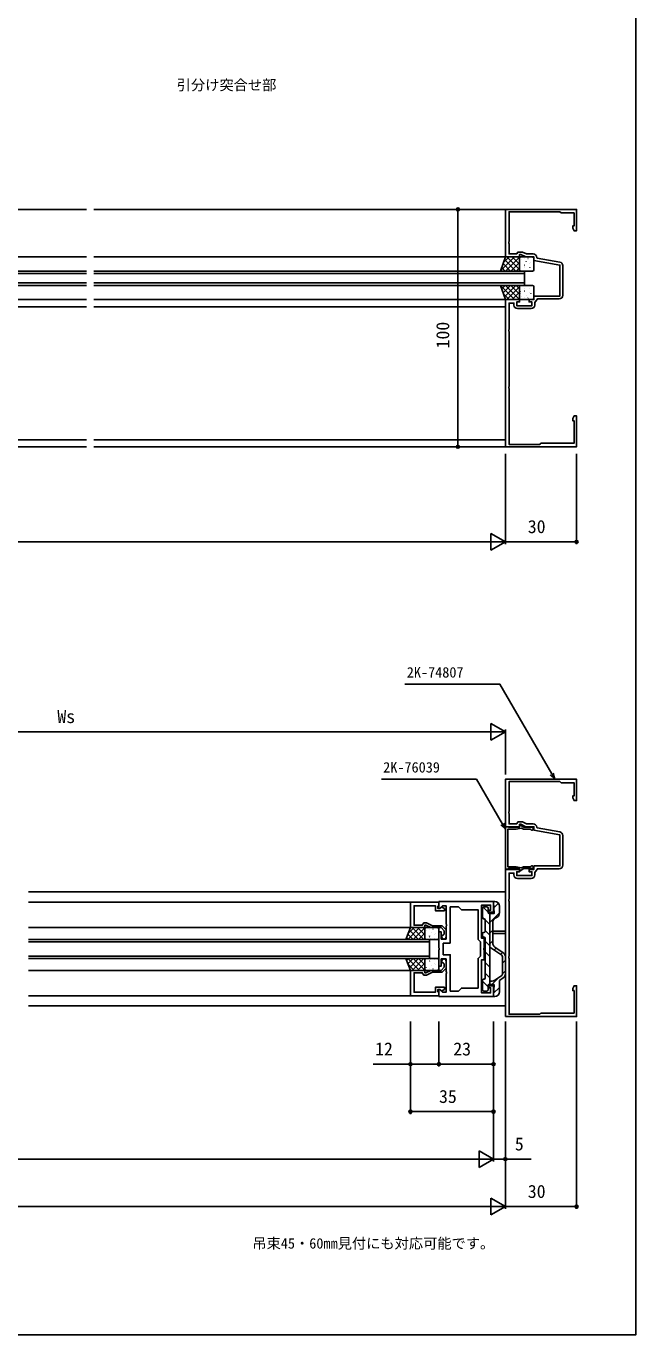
# Model space of a CAD drawing. Units: millimetres, scale not verified. Extents: x -437 to 438, y -681 to 679.
# Drawn here: x 181 to 438, y -681 to -130 of the extents above; entities that cross this region are included whole.
import ezdxf
from ezdxf.enums import TextEntityAlignment as Align

# ---------------------------------------------------------------- set-up
doc = ezdxf.new("R2010")
doc.units = ezdxf.units.MM
doc.header["$LTSCALE"] = 4
for name, color, linetype in [('0-1_USER1', 3, 'Continuous'), ('0-2_YKK_11', 7, 'Continuous'), ('0-3_YKK_12', 2, 'Continuous'), ('0-4_YKK_13', 4, 'Continuous'), ('0-6_YKK_D', 6, 'Continuous'), ('0-7_YKK_ZWAK', 7, 'Continuous')]:
    doc.layers.add(name, color=color, linetype=linetype)
doc.styles.add('ＭＳ ゴシック', font='')
doc.styles.get('ＭＳ ゴシック').set_extended_font_data('MS Gothic')

msp = doc.modelspace()

# ---------------------------------------------------------------- linework, layer by layer
at = {"layer": '0-2_YKK_11'}
for p, q in [((407.5, -230.891), (407.5, -243.4)), ((394.2, -249), (388.4, -249)), ((407.5, -470.891), (407.5, -483.4)), ((394.2, -489), (388.4, -489))]:
    msp.add_line(p, q, dxfattribs=at)
for points in [[(383.3, -307.2), (383.3, -245.2), (389.3, -245.2), (389.3, -246.2), (388.1, -246.2), (388.1, -247.8), (394.5, -247.8), (394.5, -246.2), (393.3, -246.2), (393.3, -245.2), (395.3, -245.2), (395.3, -243.7), (406.3, -243.7), (406.3, -230.64), (395.3, -228.7), (395.3, -227.2), (391.945, -227.2), (389.8, -226.2), (389.3, -226.2), (389.3, -227.2), (383.3, -227.2), (383.3, -207.2), (413.3, -207.2), (413.3, -216.2), (412.3, -216.2), (411.67, -215.109), (411.67, -214.2), (412.3, -214.2), (412.3, -208.7), (406.8, -208.7), (406.3, -208.2), (384.9, -208.2), (384.9, -220.742), (384.78, -220.925), (384.78, -221.475), (384.9, -221.658), (384.9, -226), (388.1, -226), (388.562, -225.2), (390.495, -225.2)], [(390.495, -225.2), (392.211, -226), (395, -226)], [(396.499, -227.451), (396.747, -227.737), (406.26, -229.414)], [(386.9, -247.5), (386.9, -246.7), (384.9, -246.7), (384.9, -257.742), (384.78, -257.925), (384.78, -258.475), (384.9, -258.658), (384.9, -281.742), (384.78, -281.925), (384.78, -282.475), (384.9, -282.658), (384.9, -306.2), (397.8, -306.2), (398.3, -305.7), (412.3, -305.7), (412.3, -296.2), (411.67, -296.2), (411.67, -295.291), (412.3, -294.2), (413.3, -294.2), (413.3, -307.2), (383.3, -307.2)], [(406, -244.9), (396.8, -244.9), (395.7, -246.471), (395.7, -247.5)], [(383.3, -547.2), (383.3, -485.2), (389.3, -485.2), (389.3, -486.2), (388.1, -486.2), (388.1, -487.8), (394.5, -487.8), (394.5, -486.2), (393.3, -486.2), (393.3, -485.2), (395.3, -485.2), (395.3, -483.7), (406.3, -483.7), (406.3, -470.64), (395.3, -468.7), (395.3, -467.2), (391.944, -467.2), (389.8, -466.2), (389.3, -466.2), (389.3, -467.2), (383.3, -467.2), (383.3, -447.2), (413.3, -447.2), (413.3, -456.2), (412.3, -456.2), (411.67, -455.109), (411.67, -454.2), (412.3, -454.2), (412.3, -448.7), (406.8, -448.7), (406.3, -448.2), (384.9, -448.2), (384.9, -460.742), (384.78, -460.925), (384.78, -461.475), (384.9, -461.658), (384.9, -466), (388.1, -466), (388.562, -465.2), (390.495, -465.2)], [(394.5, -467.45), (391.151, -467.45), (389.575, -466.54), (389.05, -467.45), (384.733, -467.45), (384.473, -467.3), (384.3, -467.2), (383.3, -467.2)], [(383.3, -467.2), (383.3, -485.1), (384.3, -485.1), (384.473, -485), (384.733, -484.85), (389.05, -484.85), (389.575, -485.76), (391.151, -484.85), (394.5, -484.85)], [(394.001, -483.917), (393.752, -484.05), (390.937, -484.05), (390.119, -484.522), (387.767, -484.05), (384.3, -484.05), (384.3, -468.25), (387.767, -468.25), (390.119, -467.778), (390.937, -468.25), (393.752, -468.25), (394.001, -468.383)], [(390.495, -465.2), (392.21, -466), (395, -466)], [(396.499, -467.451), (396.747, -467.737), (406.26, -469.414)], [(406, -484.9), (396.8, -484.9), (395.7, -486.471), (395.7, -487.5)], [(386.9, -487.5), (386.9, -486.7), (384.9, -486.7), (384.9, -497.742), (384.78, -497.925), (384.78, -498.475), (384.9, -498.658), (384.9, -521.742), (384.78, -521.925), (384.78, -522.475), (384.9, -522.658), (384.9, -546.2), (397.8, -546.2), (398.3, -545.7), (412.3, -545.7), (412.3, -536.2), (411.67, -536.2), (411.67, -535.291), (412.3, -534.2), (413.3, -534.2), (413.3, -547.2), (383.3, -547.2)], [(343.3, -499), (355.3, -499), (355.3, -500.2), (355, -500.5), (354.8, -500.7), (354.8, -501.6), (355.75, -501.6), (356.25, -501.1), (356.561, -501.1), (357.6, -501.7), (357.6, -502.6), (353.8, -502.6), (353.8, -500.5), (344.8, -500.5), (344.8, -508.7), (348.3, -508.7), (348.877, -507.7), (350.022, -507.7), (352.595, -508.9), (356.65, -508.9), (358.3, -510.687), (358.3, -513.6)], [(357.25, -512.713), (357.5, -512.417), (357.5, -511), (356.3, -509.7), (351.944, -509.7), (349.8, -508.7), (349.3, -508.7), (349.3, -509.7), (343.3, -509.7), (343.3, -499)], [(355.3, -498.7), (378.3, -498.7), (378.3, -503.2), (376.3, -503.2), (376.3, -502.4), (377.1, -502.4), (377.1, -500.2), (373.3, -500.2), (373.3, -508.242), (373.18, -508.425), (373.18, -508.975), (373.3, -509.158), (373.3, -514.2), (374.3, -514.2), (374.3, -518.242), (374.18, -518.425), (374.18, -518.975), (374.3, -519.158), (374.3, -523.2), (373.3, -523.2), (373.3, -528.242), (373.18, -528.425), (373.18, -528.975), (373.3, -529.158), (373.3, -537.2), (377.1, -537.2), (377.1, -535), (376.3, -535), (376.3, -534.2), (378.3, -534.2), (378.3, -538.7), (355.3, -538.7), (355.3, -535.9), (355.67, -535.746), (356.824, -536.9), (358.3, -536.9), (358.3, -529.158), (358.42, -528.975), (358.42, -528.425), (358.3, -528.242)], [(358.3, -528.242), (358.3, -522.9), (356.3, -522.9), (356.3, -525.9), (355.3, -525.9), (355.3, -519.158), (355.42, -518.975), (355.42, -518.425), (355.3, -518.242), (355.3, -511.5), (356.3, -511.5), (356.3, -514.5), (358.3, -514.5), (358.3, -509.158), (358.42, -508.975), (358.42, -508.425), (358.3, -508.242), (358.3, -500.5), (356.824, -500.5), (355.67, -501.654), (355.3, -501.5), (355.3, -498.7)], [(343.3, -538.4), (355.3, -538.4), (355.3, -537.2), (355, -536.9), (354.8, -536.7), (354.8, -535.8), (355.75, -535.8), (356.25, -536.3), (356.561, -536.3), (357.6, -535.7), (357.6, -534.8), (353.8, -534.8), (353.8, -536.9), (344.8, -536.9), (344.8, -528.7), (348.3, -528.7), (348.877, -529.7), (350.022, -529.7), (352.595, -528.5), (356.65, -528.5), (358.3, -526.713), (358.3, -523.8)], [(357.25, -524.687), (357.5, -524.983), (357.5, -526.4), (356.3, -527.7), (351.944, -527.7), (349.8, -528.7), (349.3, -528.7), (349.3, -527.7), (343.3, -527.7), (343.3, -538.4)]]:
    msp.add_lwpolyline(points, dxfattribs=at)
msp.add_lwpolyline([(360.1, -516.3), (360.1, -501), (363.6, -501), (364.8, -502.2), (371.8, -502.2), (371.8, -514.7), (372.8, -515.7), (372.8, -521.7), (371.8, -522.7), (371.8, -535.2), (364.8, -535.2), (363.6, -536.4), (360.1, -536.4), (360.1, -521.1), (357.1, -521.1), (357.1, -516.3)], close=True, dxfattribs=at)
for centre, radius, start, end in [((395, -227.5), 1.5, 1.87261, 90), ((406, -230.891), 1.5, 0.00001, 79.99999), ((388.4, -247.5), 1.5, 180.00001, 269.99999), ((394.2, -247.5), 1.5, 270.00001, 359.99999), ((406, -243.4), 1.5, 270.00001, 359.99999), ((394.5, -468.05), 0.6, 213.74896, 89.99997), ((395, -467.5), 1.5, 1.87261, 90), ((406, -470.891), 1.5, 0.00001, 79.99999), ((394.5, -484.25), 0.6, 270.00003, 146.25104), ((406, -483.4), 1.5, 270.00001, 359.99999), ((388.4, -487.5), 1.5, 180.00001, 269.99999), ((394.2, -487.5), 1.5, 270.00001, 359.99999), ((357.4, -513.6), 0.9, 99.59406, 0), ((357.4, -523.8), 0.9, 360, 260.40594)]:
    msp.add_arc(centre, radius, start, end, dxfattribs=at)
at = {"layer": '0-3_YKK_12'}
for p, q in [((-118.736, -207.2), (206.8, -207.2)), ((209.8, -207.2), (383.3, -207.2)), ((33.3, -227.2), (206.8, -227.2)), ((209.8, -227.2), (383.3, -227.2)), ((25.3, -233.2), (206.8, -233.2)), ((206.8, -234.2), (25.3, -234.2)), ((209.8, -233.2), (391.3, -233.2)), ((391.3, -234.2), (209.8, -234.2)), ((391.3, -233.2), (391.3, -239.2)), ((25.3, -238.2), (206.8, -238.2)), ((206.8, -239.2), (25.3, -239.2)), ((209.8, -238.2), (391.3, -238.2)), ((391.3, -239.2), (209.8, -239.2)), ((33.3, -245.2), (206.8, -245.2)), ((209.8, -245.2), (383.3, -245.2)), ((33.3, -248.2), (206.8, -248.2)), ((209.8, -248.2), (383.3, -248.2)), ((-118.736, -304.2), (206.8, -304.2)), ((-118.736, -307.2), (206.8, -307.2)), ((209.8, -304.2), (383.3, -304.2)), ((209.8, -307.2), (383.3, -307.2)), ((182.301, -494.7), (383.3, -494.7)), ((182.301, -499), (355.3, -499)), ((182.301, -509.7), (343.3, -509.7)), ((378, -511.2), (383.3, -511.2)), ((378, -512.2), (383.3, -512.2)), ((182.301, -514.7), (351.3, -514.7)), ((351.3, -515.7), (182.301, -515.7)), ((351.3, -514.7), (351.3, -522.7)), ((182.301, -521.7), (351.3, -521.7)), ((351.3, -522.7), (182.301, -522.7)), ((182.301, -527.7), (343.3, -527.7)), ((182.301, -538.4), (355.3, -538.4)), ((182.301, -542.7), (383.3, -542.7))]:
    msp.add_line(p, q, dxfattribs=at)
at = {"layer": '0-4_YKK_13'}
for p, q in [((381.373, -232.98), (387.153, -227.2)), ((382.344, -230.068), (385.476, -233.2)), ((382.496, -229.612), (384.908, -227.2)), ((382.905, -228.385), (387.721, -233.2)), ((383.398, -233.2), (389.3, -227.298)), ((383.966, -227.2), (389.3, -232.534)), ((385.643, -233.2), (389.3, -229.543)), ((386.211, -227.2), (389.3, -230.289)), ((388.456, -227.2), (389.3, -228.044)), ((389.3, -227.7), (389.3, -232.7)), ((389.395, -229.827), (389.402, -229.834)), ((389.488, -230.511), (389.512, -230.555)), ((394.8, -227.2), (389.8, -227.2)), ((389.921, -228.435), (389.945, -228.478)), ((391.267, -230.726), (391.355, -230.772)), ((391.377, -228.008), (391.385, -228.015)), ((391.378, -231.102), (391.402, -231.146)), ((392.112, -229.078), (392.136, -229.122)), ((392.792, -227.836), (392.88, -227.883)), ((393.582, -229.983), (393.59, -229.989)), ((394.002, -229.669), (394.026, -229.713)), ((394.736, -227.644), (394.76, -227.688)), ((395.3, -232.7), (395.3, -227.7)), ((381.783, -231.752), (383.23, -233.2)), ((387.888, -233.2), (389.3, -231.788)), ((389.8, -233.2), (394.8, -233.2)), ((390.946, -233.179), (390.957, -233.2)), ((391.562, -231.769), (391.57, -231.775)), ((393.57, -231.745), (393.594, -231.789)), ((381.373, -239.42), (387.153, -245.2)), ((381.783, -240.648), (383.23, -239.2)), ((382.344, -242.332), (385.476, -239.2)), ((382.905, -244.015), (387.721, -239.2)), ((383.398, -239.2), (389.3, -245.102)), ((383.966, -245.2), (389.3, -239.866)), ((385.643, -239.2), (389.3, -242.857)), ((386.211, -245.2), (389.3, -242.111)), ((387.888, -239.2), (389.3, -240.612)), ((389.3, -244.7), (389.3, -239.7)), ((389.488, -241.889), (389.512, -241.845)), ((389.8, -239.2), (394.8, -239.2)), ((390.946, -239.221), (390.957, -239.2)), ((391.267, -241.674), (391.355, -241.628)), ((391.378, -241.298), (391.402, -241.254)), ((391.562, -240.631), (391.57, -240.625)), ((393.57, -240.655), (393.594, -240.611)), ((393.582, -242.417), (393.59, -242.411)), ((395.3, -239.7), (395.3, -244.7)), ((382.496, -242.788), (384.908, -245.2)), ((388.456, -245.2), (389.3, -244.356)), ((389.395, -242.573), (389.402, -242.566)), ((394.8, -245.2), (389.8, -245.2)), ((389.921, -243.965), (389.945, -243.922)), ((391.377, -244.392), (391.385, -244.385)), ((392.112, -243.322), (392.136, -243.278)), ((392.792, -244.564), (392.88, -244.517)), ((394.002, -242.731), (394.026, -242.687)), ((394.736, -244.756), (394.76, -244.712)), ((373.7, -505.5), (373.7, -501.5)), ((373.925, -501.083), (376, -503.158)), ((375.5, -501), (374.2, -501)), ((376, -503.4), (376, -501.5)), ((378.451, -501.369), (380.365, -499.455)), ((378.6, -498.7), (378.8, -498.7)), ((380.8, -500.7), (380.8, -503.543)), ((373.7, -505.348), (374.355, -506.003)), ((374.3, -506), (374.2, -506)), ((374.797, -506.445), (376.8, -508.448)), ((374.8, -506.5), (374.8, -511.2)), ((376.542, -503.7), (376.8, -503.958)), ((376.8, -507.51), (380.8, -503.51)), ((376.8, -533.7), (376.8, -503.7)), ((379.792, -505.279), (379.008, -505.727)), ((342.153, -514.7), (347.153, -509.7)), ((342.207, -512.432), (344.475, -514.7)), ((342.228, -512.38), (344.908, -509.7)), ((342.848, -510.828), (346.72, -514.7)), ((343.965, -509.7), (348.965, -514.7)), ((344.398, -514.7), (349.3, -509.798)), ((346.21, -509.7), (349.3, -512.789)), ((346.643, -514.7), (349.3, -512.043)), ((348.455, -509.7), (349.3, -510.544)), ((349.3, -510.2), (349.3, -514.2)), ((349.394, -512.327), (349.402, -512.334)), ((354.8, -509.7), (349.8, -509.7)), ((349.92, -510.935), (349.944, -510.978)), ((351.377, -510.508), (351.384, -510.515)), ((352.112, -511.578), (352.136, -511.622)), ((352.791, -510.336), (352.88, -510.383)), ((353.582, -512.483), (353.589, -512.489)), ((354.002, -512.169), (354.026, -512.213)), ((354.736, -510.144), (354.76, -510.188)), ((355.3, -514.2), (355.3, -510.2)), ((373.699, -513.2), (373.7, -512.2)), ((374.3, -511.7), (374.2, -511.7)), ((374.8, -510.938), (376.8, -512.938)), ((376.8, -512), (378, -510.8)), ((378, -516.244), (378, -507.464)), ((341.565, -514.035), (342.23, -514.7)), ((348.888, -514.7), (349.3, -514.288)), ((349.488, -513.011), (349.512, -513.055)), ((349.8, -514.7), (354.8, -514.7)), ((351.267, -513.226), (351.355, -513.272)), ((351.378, -513.602), (351.402, -513.646)), ((351.562, -514.269), (351.569, -514.275)), ((353.569, -514.245), (353.593, -514.289)), ((374.199, -513.7), (374.3, -513.7)), ((374.8, -530.9), (374.8, -514.2)), ((374.8, -515.429), (376.8, -517.429)), ((376.8, -516.49), (378, -515.29)), ((381.749, -521.297), (376.8, -517.931)), ((382.423, -520.308), (378.876, -517.898)), ((341.565, -523.365), (342.23, -522.7)), ((342.153, -522.7), (347.153, -527.7)), ((342.207, -524.968), (344.475, -522.7)), ((342.848, -526.572), (346.72, -522.7)), ((343.965, -527.7), (348.965, -522.7)), ((344.398, -522.7), (349.3, -527.602)), ((346.643, -522.7), (349.3, -525.357)), ((348.888, -522.7), (349.3, -523.112)), ((349.3, -527.2), (349.3, -523.2)), ((349.8, -522.7), (354.8, -522.7)), ((351.562, -523.131), (351.569, -523.125)), ((353.569, -523.155), (353.593, -523.111)), ((355.3, -523.2), (355.3, -527.2)), ((374.8, -519.919), (376.8, -521.919)), ((378.615, -519.165), (379.475, -518.305)), ((381.288, -520.983), (382.149, -520.122)), ((382.099, -521.958), (382.1, -529.242)), ((382.1, -524.661), (383.3, -523.461)), ((383.299, -521.962), (383.3, -529.243)), ((342.228, -525.02), (344.908, -527.7)), ((346.21, -527.7), (349.3, -524.611)), ((348.455, -527.7), (349.3, -526.856)), ((349.394, -525.073), (349.402, -525.066)), ((349.488, -524.389), (349.512, -524.345)), ((354.8, -527.7), (349.8, -527.7)), ((349.92, -526.465), (349.944, -526.422)), ((351.267, -524.174), (351.355, -524.128)), ((351.377, -526.892), (351.384, -526.885)), ((351.378, -523.798), (351.402, -523.754)), ((352.112, -525.822), (352.136, -525.778)), ((352.791, -527.064), (352.88, -527.017)), ((353.582, -524.917), (353.589, -524.911)), ((354.002, -525.231), (354.026, -525.187)), ((354.736, -527.256), (354.76, -527.212)), ((374.8, -524.409), (376.8, -526.409)), ((374.8, -528.899), (376.8, -530.899)), ((382.1, -529.151), (383.3, -527.951)), ((373.7, -531.9), (373.7, -535.9)), ((373.7, -532.289), (376, -534.589)), ((374.3, -531.4), (374.2, -531.4)), ((376, -534), (376, -535.9)), ((376.3, -533.7), (378.6, -533.7)), ((377.756, -532.2), (376.8, -532.2)), ((377.551, -533.7), (380.493, -530.758)), ((378.6, -533.7), (378.301, -538.381)), ((381.75, -529.903), (378.881, -531.854)), ((382.423, -530.898), (380.8, -532)), ((380.8, -536.7), (380.8, -532)), ((375.5, -536.4), (374.2, -536.4)), ((378.365, -537.376), (380.8, -534.941)), ((378.6, -538.7), (378.8, -538.7))]:
    msp.add_line(p, q, dxfattribs=at)
for points in [[(381.3, -233.2), (383.3, -227.2), (389.3, -227.2), (389.3, -233.2)], [(381.3, -239.2), (383.3, -245.2), (389.3, -245.2), (389.3, -239.2)], [(341.3, -514.7), (343.3, -509.7), (349.3, -509.7), (349.3, -514.7)], [(341.3, -522.7), (343.3, -527.7), (349.3, -527.7), (349.3, -522.7)]]:
    msp.add_lwpolyline(points, close=True, dxfattribs=at)
msp.add_lwpolyline([(376.3, -503.7), (378.6, -503.7), (378.301, -499.019)], dxfattribs=at)
for centre, radius, start, end in [((389.8, -227.7), 0.5, 90, 180), ((394.8, -227.7), 0.5, 0, 90), ((389.8, -232.7), 0.5, 180, 270), ((394.8, -232.7), 0.5, 270, 0), ((389.8, -239.7), 0.5, 90, 180), ((394.8, -239.7), 0.5, 0, 90), ((389.8, -244.7), 0.5, 180, 270), ((394.8, -244.7), 0.5, 270, 0), ((374.2, -501.5), 0.5, 89.99641, 179.99641), ((375.5, -501.5), 0.5, 359.99641, 89.99641), ((378.6, -499), 0.3, 90, 183.65976), ((378.8, -500.7), 2, 360, 90), ((374.2, -505.5), 0.5, 179.99641, 270), ((374.3, -506.5), 0.5, 360, 89.99997), ((376.3, -503.4), 0.3, 179.99641, 270), ((380, -507.464), 2, 119.74538, 180), ((378.8, -503.543), 2, 299.74538, 360), ((349.8, -510.2), 0.5, 90, 180), ((354.8, -510.2), 0.5, 0, 90), ((374.2, -512.2), 0.5, 89.99641, 179.99641), ((374.3, -511.2), 0.5, 269.99641, 360), ((349.8, -514.2), 0.5, 180, 270), ((354.8, -514.2), 0.5, 270, 0), ((374.199, -513.2), 0.5, 179.99641, 269.99641), ((374.3, -514.2), 0.5, 0, 89.97137), ((380, -516.244), 2, 180, 235.81101), ((349.8, -523.2), 0.5, 90, 180), ((354.8, -523.2), 0.5, 0, 90), ((381.299, -521.958), 0.8, 0.00289, 55.78387), ((381.299, -521.962), 2, 0.00289, 55.81101), ((349.8, -527.2), 0.5, 180, 270), ((354.8, -527.2), 0.5, 270, 0), ((374.2, -531.9), 0.5, 90, 180.00359), ((374.3, -530.9), 0.5, 270, 0), ((376.3, -534), 0.3, 90, 180.00359), ((377.756, -530.2), 2, 270, 304.21613), ((381.3, -529.242), 0.8, 304.21613, 0.00289), ((381.3, -529.244), 2, 304.16806, 0.00289), ((374.2, -535.9), 0.5, 180.00359, 270.00359), ((375.5, -535.9), 0.5, 270.00359, 0.00359), ((378.6, -538.4), 0.3, 176.34024, 270), ((378.8, -536.7), 2, 270, 0)]:
    msp.add_arc(centre, radius, start, end, dxfattribs=at)
at = {"layer": '0-6_YKK_D'}
for p, q in [((380.3, -207.2), (362.3, -207.2)), ((363.3, -207.2), (363.3, -307.2)), ((380.3, -307.2), (362.3, -307.2)), ((383.3, -310.2), (383.3, -348.2)), ((383.3, -310.2), (383.3, -348.2)), ((413.3, -310.2), (413.3, -348.2)), ((-118.736, -347.2), (376.3, -347.2)), ((383.3, -347.2), (371.176, -347.2)), ((383.3, -347.2), (377.238, -343.7)), ((377.238, -343.7), (377.238, -350.7)), ((383.3, -347.2), (377.238, -350.7)), ((383.3, -347.2), (413.3, -347.2)), ((383.3, -427.2), (377.238, -423.7)), ((377.238, -423.7), (377.238, -430.7)), ((25.301, -427.2), (376.3, -427.2)), ((383.3, -427.2), (371.176, -427.2)), ((383.3, -427.2), (377.238, -430.7)), ((383.3, -445.2), (383.3, -426.2)), ((343.3, -549.2), (343.3, -588.2)), ((343.3, -549.2), (343.3, -568.2)), ((355.3, -549.2), (355.3, -568.2)), ((355.3, -549.2), (355.3, -568.2)), ((378.3, -549.2), (378.3, -588.2)), ((378.3, -549.2), (378.3, -568.2)), ((378.3, -549.2), (378.3, -608.2)), ((378.3, -549.2), (378.3, -608.2)), ((383.3, -549.2), (383.3, -608.2)), ((383.3, -549.2), (383.3, -628.199)), ((383.3, -549.2), (383.3, -628.199)), ((413.3, -549.2), (413.3, -628.199)), ((355.3, -567.2), (378.3, -567.2)), ((343.3, -587.2), (378.3, -587.2)), ((378.3, -607.2), (372.238, -603.7)), ((372.238, -603.7), (372.238, -610.7)), ((-9.698, -607.2), (371.3, -607.2)), ((378.3, -607.2), (366.176, -607.2)), ((378.3, -607.2), (372.238, -610.7)), ((376.3, -627.199), (-374.7, -627.2)), ((383.3, -627.199), (371.176, -627.199)), ((383.3, -627.199), (377.238, -623.699)), ((377.238, -623.699), (377.238, -630.699)), ((383.3, -627.199), (377.238, -630.699)), ((383.3, -627.199), (413.3, -627.199))]:
    msp.add_line(p, q, dxfattribs=at)
for points in [[(404.095, -447.2), (402.82, -444.992), (381.001, -407.2), (340.923, -407.2)], [(403.412, -444.65), (404.095, -447.2), (402.229, -445.333)], [(383.3, -468.297), (382.025, -466.089), (371.119, -447.2), (331.041, -447.2)], [(382.617, -465.747), (383.3, -468.297), (381.433, -466.431)], [(355.3, -567.2), (343.3, -567.2), (327.545, -567.2)], [(378.3, -607.2), (383.3, -607.2), (394.197, -607.2)]]:
    msp.add_lwpolyline(points, dxfattribs=at)
for centre in [(363.3, -207.2), (363.3, -307.2), (413.3, -347.2), (343.3, -567.2), (355.3, -567.2), (355.3, -567.2), (378.3, -567.2), (343.3, -587.2), (378.3, -587.2), (383.3, -607.2), (413.3, -627.199)]:
    msp.add_circle(centre, 0.637, dxfattribs=at)
at = {"layer": '0-7_YKK_ZWAK'}
msp.add_lwpolyline([(-436.7, -681.2), (438.3, -681.2), (438.3, 643.8)], dxfattribs=at)

# ---------------------------------------------------------------- texts
at = {"layer": '0-1_USER1', "style": 'ＭＳ ゴシック'}
for s, p in [('引分け突合せ部', (244.772, -158.336)), ('吊束45・60㎜見付にも対応可能です。', (276.648, -646.2))]:
    msp.add_text(s, height=4.399, dxfattribs=at).set_placement(p, align=Align.BOTTOM_LEFT)
at = {"layer": '0-6_YKK_D', "style": 'ＭＳ ゴシック'}
msp.add_text('100', height=5.499, rotation=90, dxfattribs=at).set_placement((361.3, -265.765), align=Align.BOTTOM_LEFT)
for s, height, p in [('30', 5.499, (392.76, -345.2)), ('2K-74807', 4.399, (341.735, -405.7)), ('Ws', 5.499, (194.451, -425.2)), ('2K-76039', 4.399, (331.785, -445.7)), ('12', 5.499, (328.395, -565.2)), ('23', 5.499, (361.345, -565.2)), ('35', 5.499, (355.346, -585.2)), ('5', 5.499, (387.296, -605.2)), ('30', 5.499, (392.76, -625.199))]:
    msp.add_text(s, height=height, dxfattribs=at).set_placement(p, align=Align.BOTTOM_LEFT)

doc.saveas('drawing.dxf')
